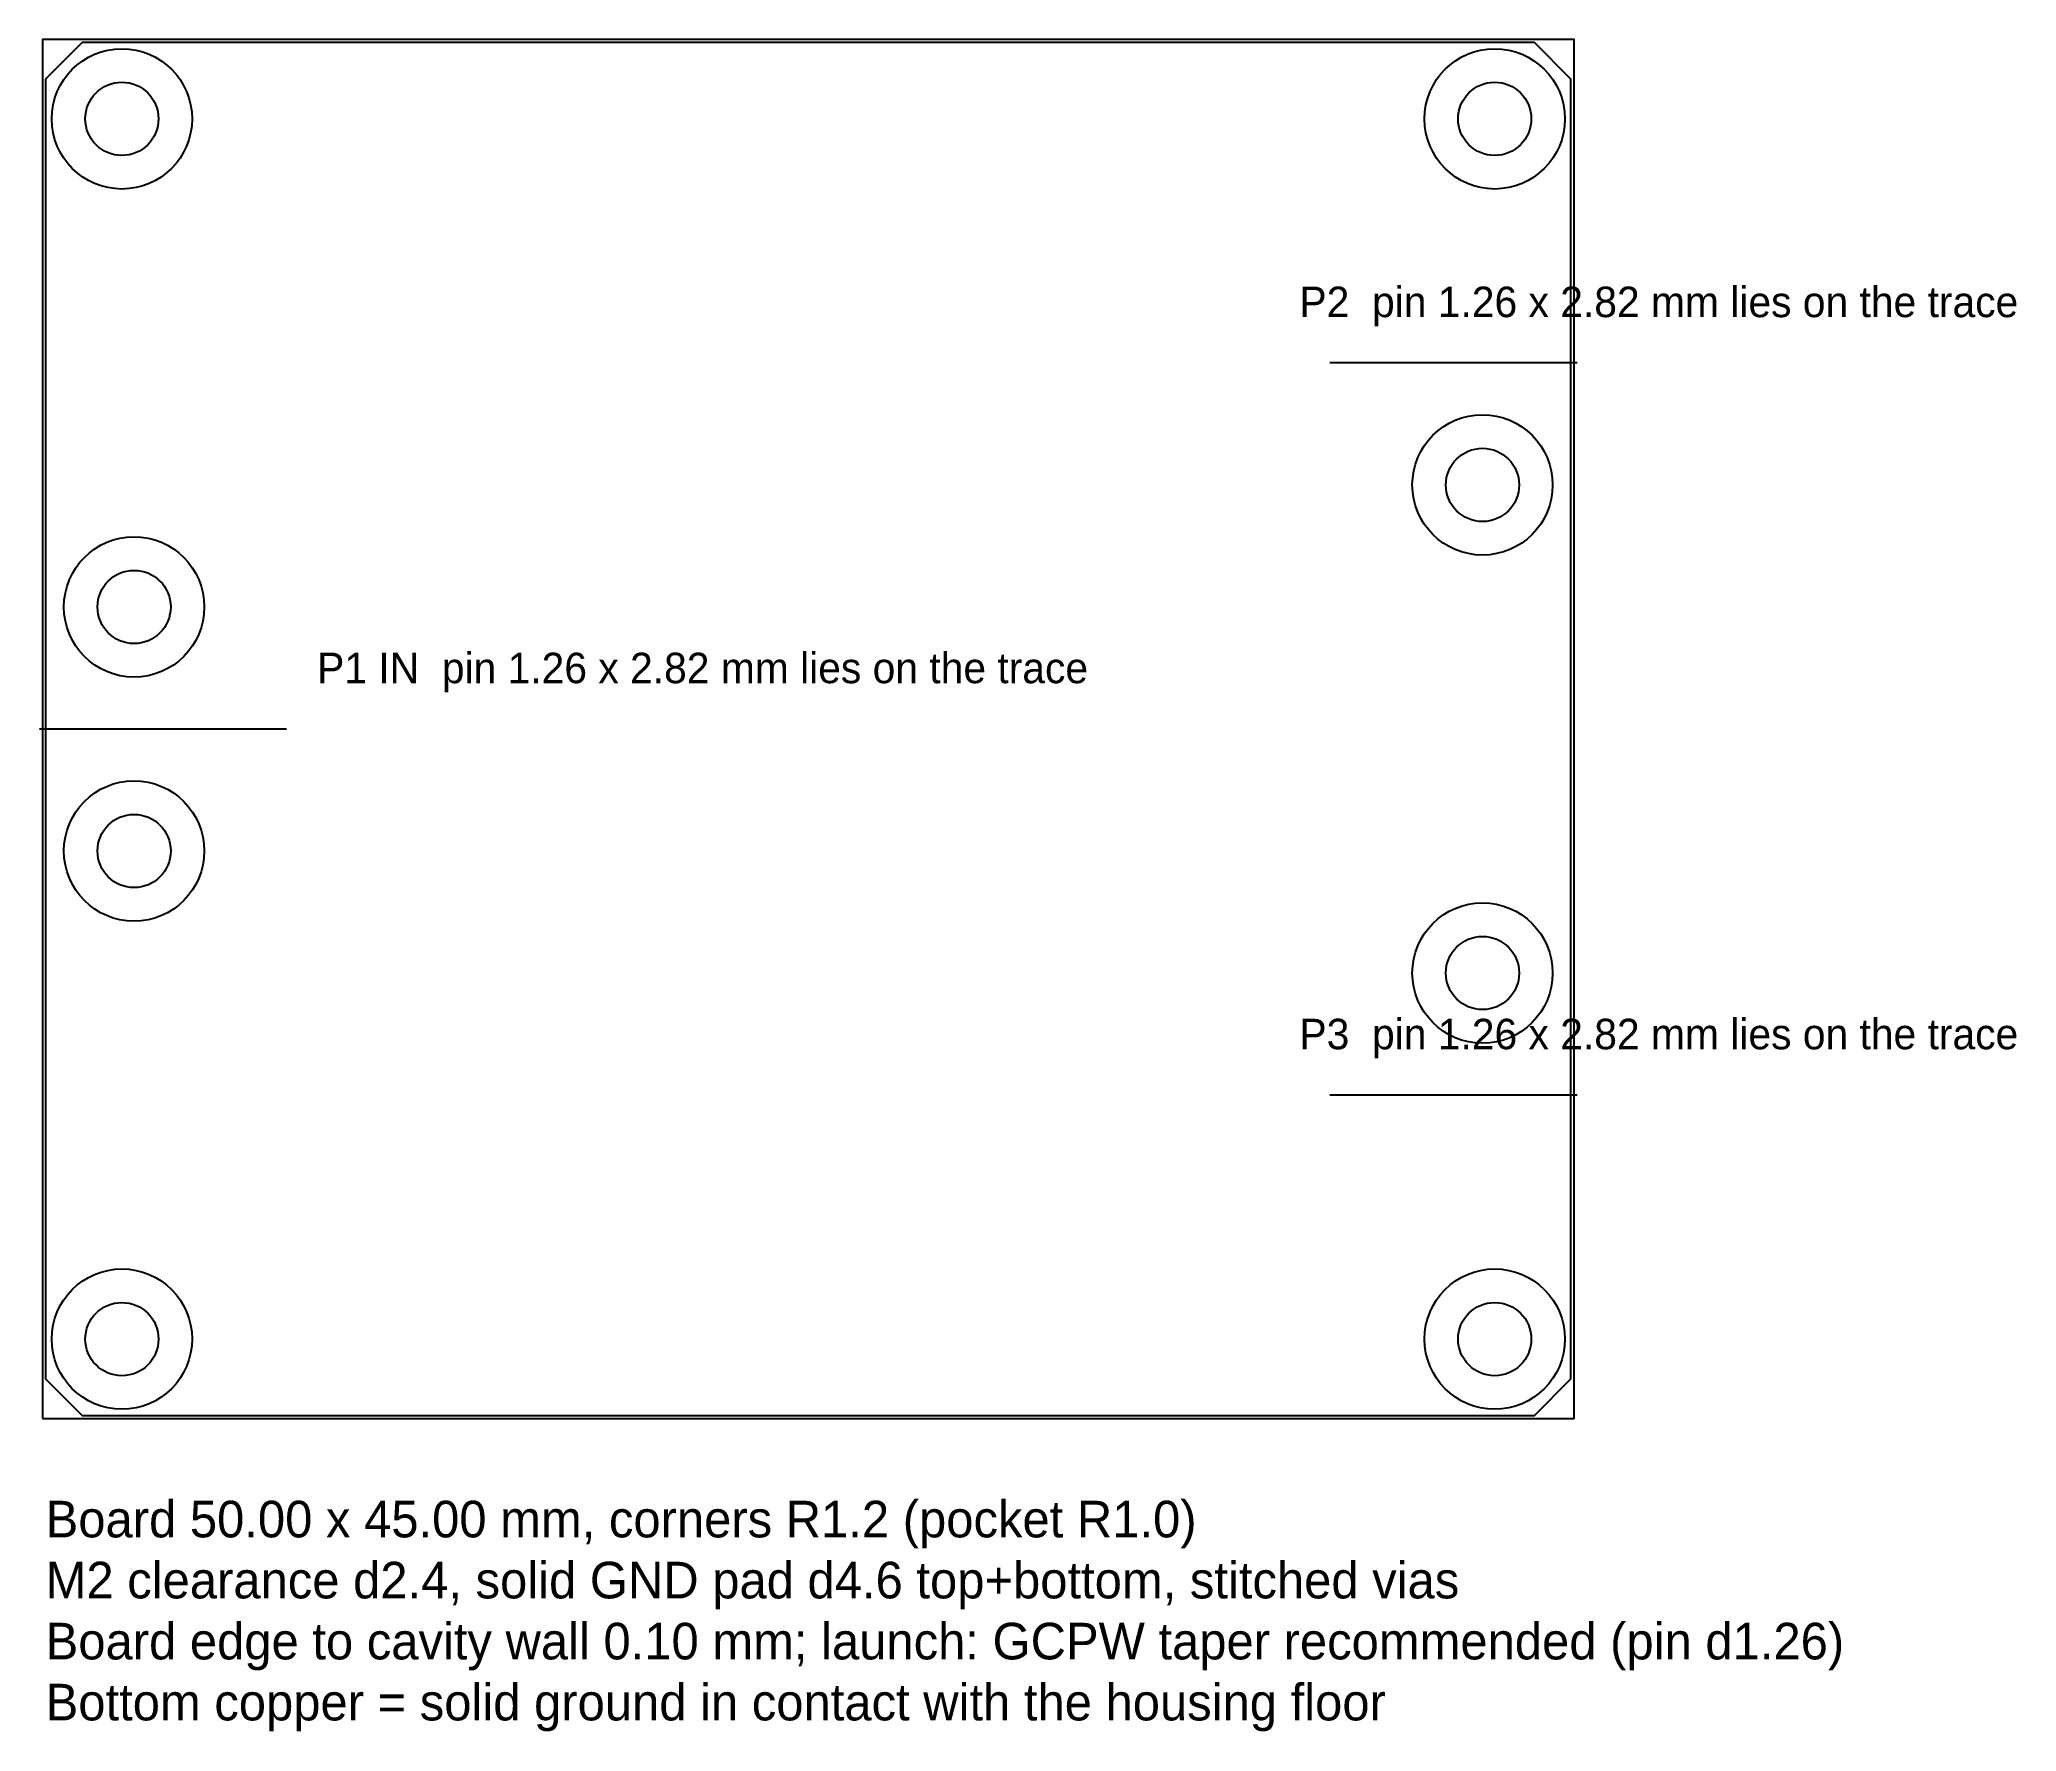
# Model space of a CAD drawing. Header units: millimetres. Extents: x -25.2 to 39.6, y -32.9 to 22.6.
import ezdxf

# ---------------------------------------------------------------- set-up
doc = ezdxf.new("R2010")
doc.units = ezdxf.units.MM
for name, color, linetype in [('CAVITY', 8, 'Continuous'), ('GND_PAD_KEEP_CU', 3, 'Continuous'), ('NOTES', 2, 'Continuous'), ('NPTH_M2_CLEAR', 1, 'Continuous'), ('PCB_OUTLINE', 7, 'Continuous'), ('PORT_CL', 5, 'Continuous')]:
    doc.layers.add(name, color=color, linetype=linetype)

msp = doc.modelspace()

# ---------------------------------------------------------------- linework, layer by layer
at = {"layer": 'CAVITY'}
msp.add_lwpolyline([(-25.1, -22.6), (25.1, -22.6), (25.1, 22.6), (-25.1, 22.6)], close=True, dxfattribs=at)
at = {"layer": 'GND_PAD_KEEP_CU'}
for centre in [(-22.5, 20), (22.5, 20), (22.1, 8), (-22.1, 4), (-22.1, -4), (22.1, -8), (-22.5, -20), (22.5, -20)]:
    msp.add_circle(centre, 2.3, dxfattribs=at)
at = {"layer": 'NPTH_M2_CLEAR'}
for centre in [(-22.5, 20), (22.5, 20), (22.1, 8), (-22.1, 4), (-22.1, -4), (22.1, -8), (-22.5, -20), (22.5, -20)]:
    msp.add_circle(centre, 1.2, dxfattribs=at)
at = {"layer": 'PCB_OUTLINE'}
msp.add_lwpolyline([(-23.8, -22.5), (23.8, -22.5), (25, -21.3), (25, 21.3), (23.8, 22.5), (-23.8, 22.5), (-25, 21.3), (-25, -21.3)], close=True, dxfattribs=at)
at = {"layer": 'PORT_CL'}
for p, q in [((25.2, 12), (17.1, 12)), ((-25.2, 0), (-17.1, 0)), ((25.2, -12), (17.1, -12))]:
    msp.add_line(p, q, dxfattribs=at)

# ---------------------------------------------------------------- texts
at = {"layer": 'NOTES'}
for s, height, p in [('P2  pin 1.26 x 2.82 mm lies on the trace', 1, (16.1, 13.5)), ('P1 IN  pin 1.26 x 2.82 mm lies on the trace', 1, (-16.1, 1.5)), ('P3  pin 1.26 x 2.82 mm lies on the trace', 1, (16.1, -10.5)), ('Board 50.00 x 45.00 mm, corners R1.2 (pocket R1.0)', 1.2, (-25, -26.5)), ('M2 clearance d2.4, solid GND pad d4.6 top+bottom, stitched vias', 1.2, (-25, -28.5)), ('Board edge to cavity wall 0.10 mm; launch: GCPW taper recommended (pin d1.26)', 1.2, (-25, -30.5)), ('Bottom copper = solid ground in contact with the housing floor', 1.2, (-25, -32.5))]:
    msp.add_text(s, height=height, dxfattribs=at).set_placement(p)

doc.saveas('drawing.dxf')
